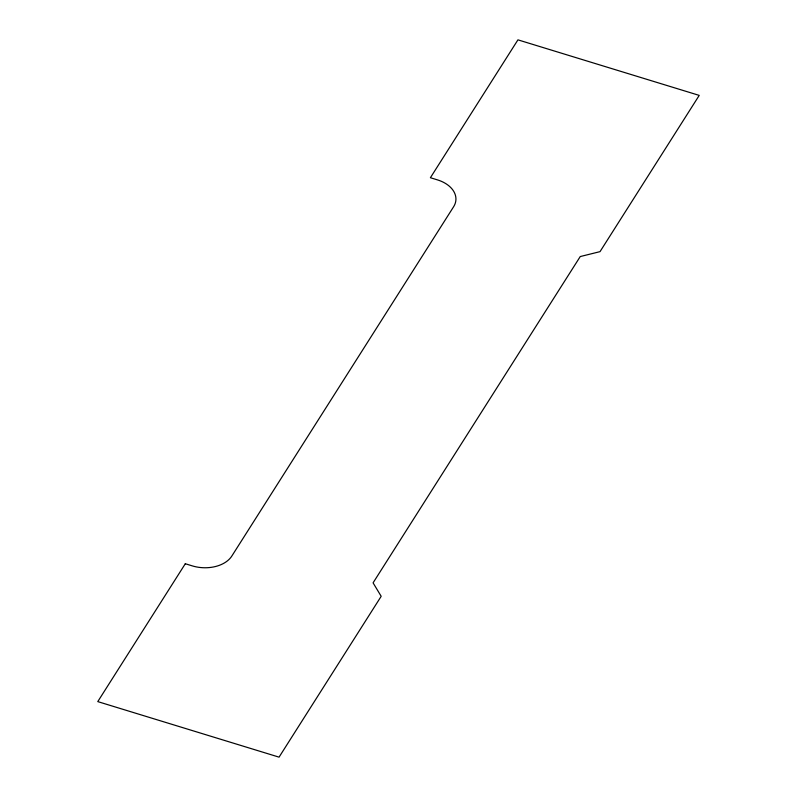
<?xml version="1.0" encoding="UTF-8"?>
<svg xmlns="http://www.w3.org/2000/svg" width="797" height="797" viewBox="0 0 797 797"><rect width="100%" height="100%" fill="white"/><g stroke="black" fill="none" stroke-linecap="round" stroke-linejoin="round"><path stroke-width="1.2" d="M185.302 563.738L97.772 701.609L279.06 757.15L381.185 596.305L373.076 582.846L580.246 256.554L600.021 251.643L699.228 95.391L517.94 39.85L430.4 177.721L437.374 179.853A30.256 20.244 2.7 0 1 453.593 206.782L231.837 556.037A30.256 20.244 2.7 0 1 192.276 565.88L185.302 563.738"/></g></svg>
